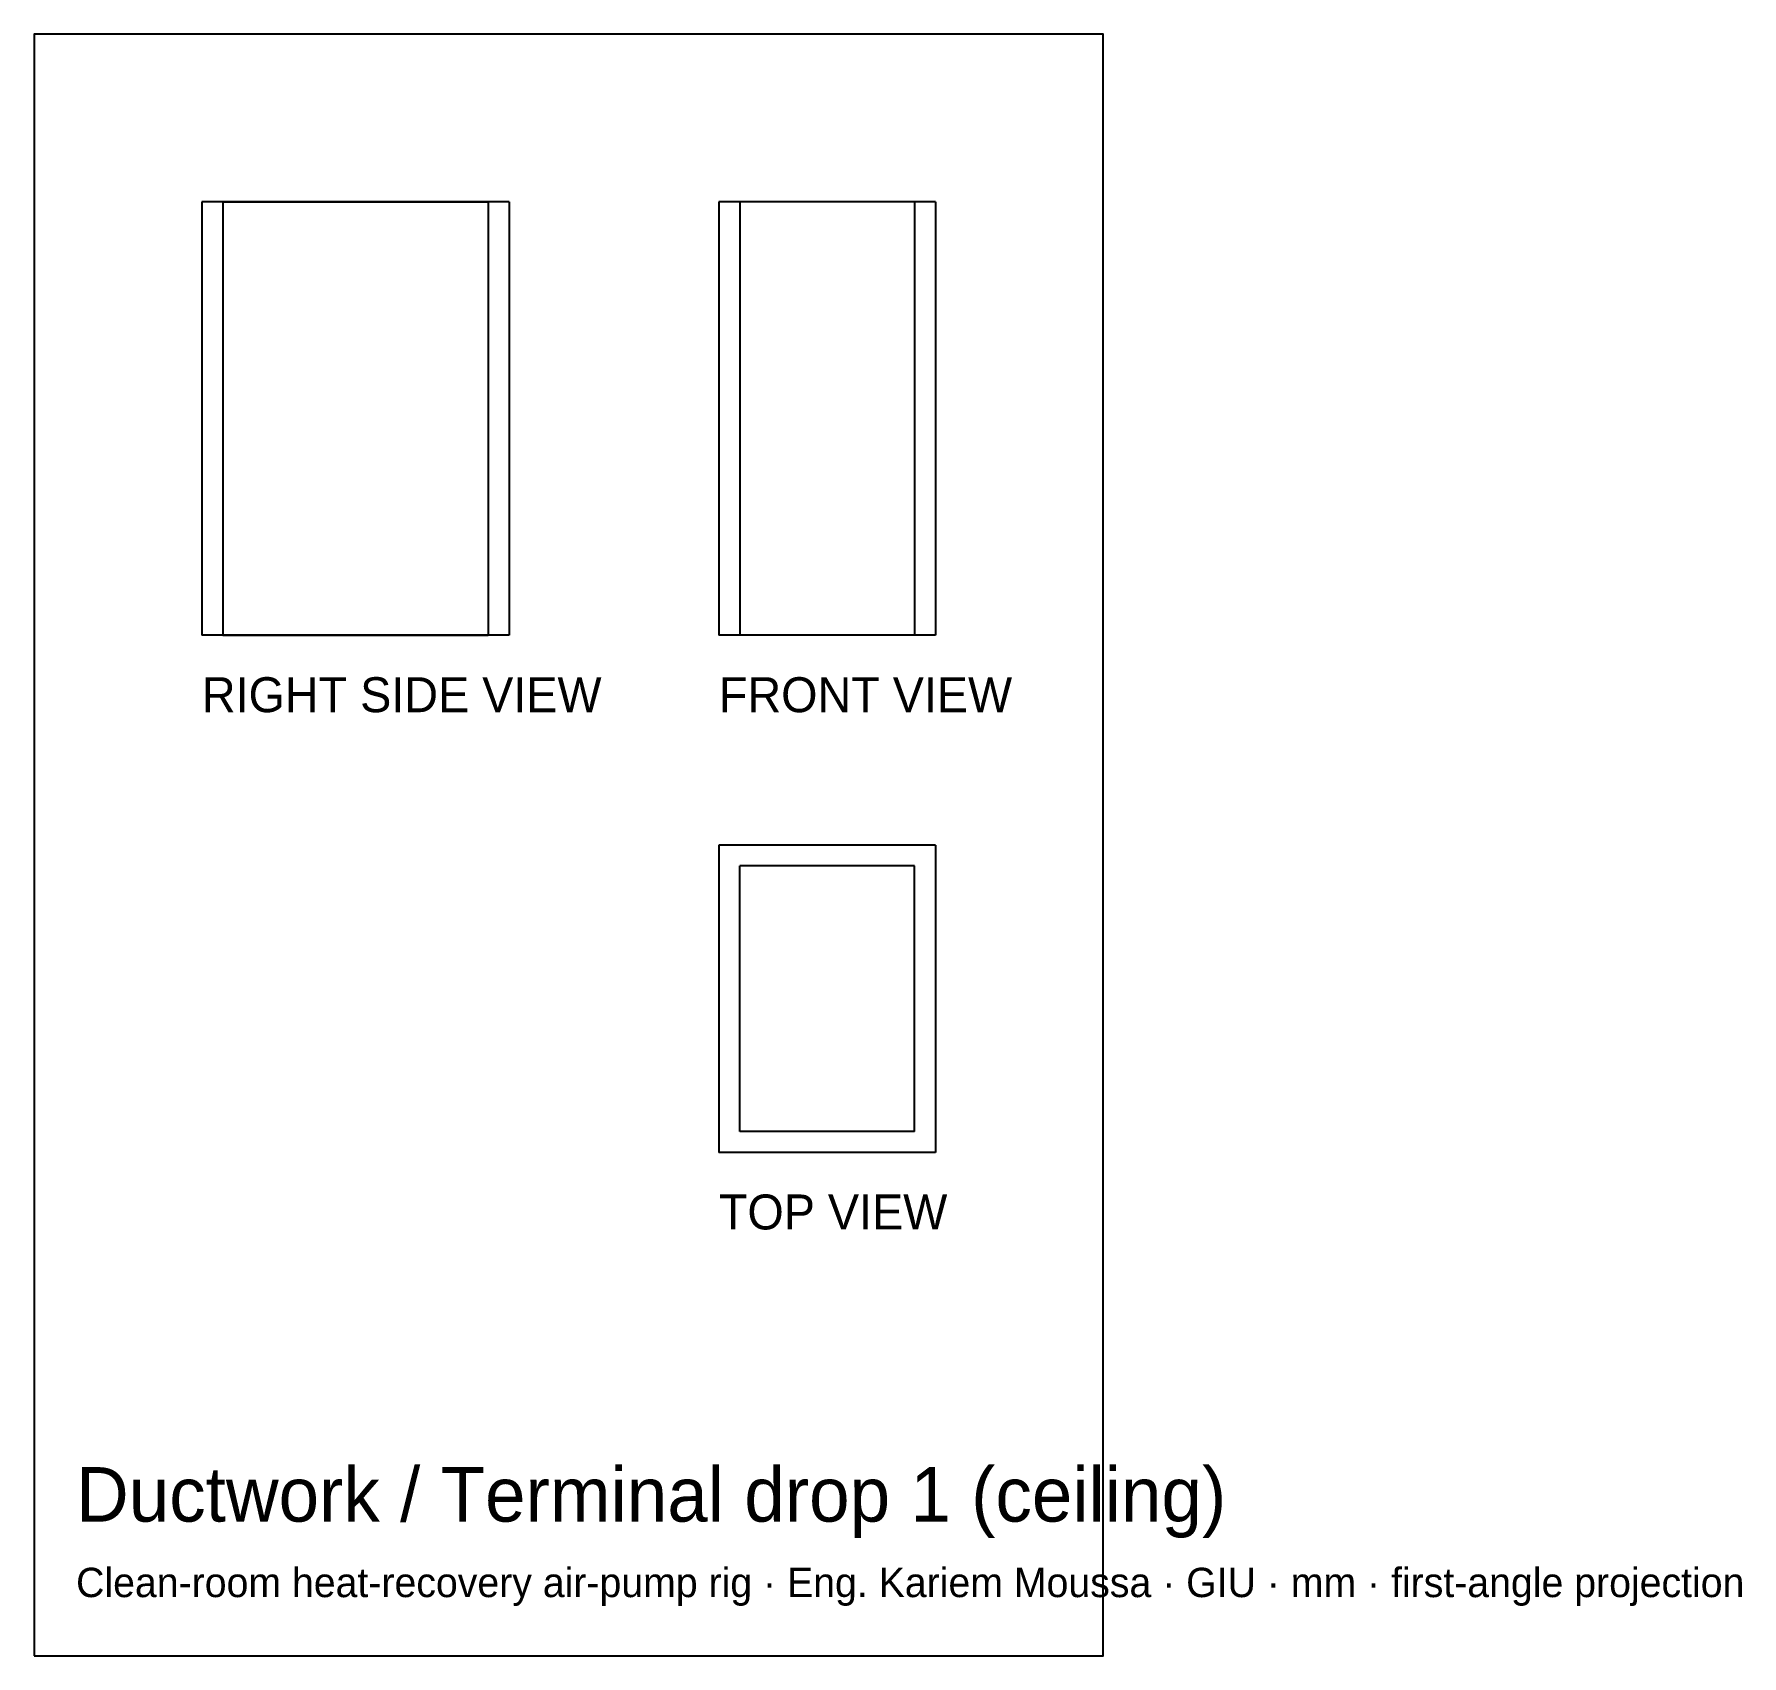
# Model space of a CAD drawing. Header units: millimetres. Extents: x 83 to 205, y 341 to 457.
import ezdxf

# ---------------------------------------------------------------- set-up
doc = ezdxf.new("R2010")
doc.units = ezdxf.units.MM
for name, color, linetype in [('BORDER', 7, 'Continuous'), ('HIDDEN', 8, 'Continuous'), ('TEXT', 5, 'Continuous'), ('VISIBLE', 7, 'Continuous')]:
    doc.layers.add(name, color=color, linetype=linetype)

msp = doc.modelspace()

# ---------------------------------------------------------------- linework, layer by layer
at = {"layer": 'BORDER'}
msp.add_lwpolyline([(83.25, 341), (159.75, 341), (159.75, 457), (83.25, 457)], close=True, dxfattribs=at)
at = {"layer": 'HIDDEN'}
for points in [[(95.25, 445), (95.25, 414)], [(117.25, 445), (95.25, 445)], [(96.75, 445), (96.75, 414)], [(96.75, 445), (96.75, 414)], [(96.75, 445), (115.75, 445)], [(96.75, 445), (115.75, 445)], [(115.75, 445), (115.75, 414)], [(115.75, 445), (115.75, 414)], [(117.25, 445), (117.25, 414)], [(147.75, 445), (132.25, 445)], [(132.25, 445), (132.25, 414)], [(133.75, 445), (133.75, 414)], [(133.75, 445), (133.75, 414)], [(146.25, 445), (133.75, 445)], [(146.25, 445), (133.75, 445)], [(146.25, 445), (146.25, 414)], [(146.25, 445), (146.25, 414)], [(147.75, 445), (147.75, 414)], [(117.25, 414), (95.25, 414)], [(96.75, 414), (115.75, 414)], [(96.75, 414), (115.75, 414)], [(147.75, 414), (132.25, 414)], [(146.25, 414), (133.75, 414)], [(146.25, 414), (133.75, 414)], [(132.25, 399), (132.25, 377)], [(147.75, 399), (132.25, 399)], [(147.75, 399), (147.75, 377)], [(146.25, 397.5), (133.75, 397.5)], [(133.75, 378.5), (133.75, 397.5)], [(146.25, 378.5), (146.25, 397.5)], [(146.25, 378.5), (133.75, 378.5)], [(147.75, 377), (132.25, 377)]]:
    msp.add_lwpolyline(points, dxfattribs=at)
at = {"layer": 'VISIBLE'}
for points in [[(95.25, 445), (95.25, 414)], [(117.25, 445), (95.25, 445)], [(117.25, 445), (117.25, 414)], [(147.75, 445), (132.25, 445)], [(132.25, 445), (132.25, 414)], [(147.75, 445), (147.75, 414)], [(117.25, 414), (95.25, 414)], [(147.75, 414), (132.25, 414)], [(132.25, 399), (132.25, 377)], [(147.75, 399), (132.25, 399)], [(147.75, 399), (147.75, 377)], [(146.25, 397.5), (133.75, 397.5)], [(133.75, 378.5), (133.75, 397.5)], [(146.25, 378.5), (146.25, 397.5)], [(146.25, 378.5), (133.75, 378.5)], [(147.75, 377), (132.25, 377)]]:
    msp.add_lwpolyline(points, dxfattribs=at)

# ---------------------------------------------------------------- texts
at = {"layer": 'TEXT'}
for s, height, p in [('RIGHT SIDE VIEW', 2.5, (95.25, 408.5)), ('FRONT VIEW', 2.5, (132.25, 408.5)), ('TOP VIEW', 2.5, (132.25, 371.5)), ('Ductwork / Terminal drop 1 (ceiling)', 3.9, (86.25, 350.6)), ('Clean-room heat-recovery air-pump rig · Eng. Kariem Moussa · GIU · mm · first-angle projection', 2.1, (86.25, 345.2))]:
    msp.add_text(s, height=height, dxfattribs=at).set_placement(p)

doc.saveas('drawing.dxf')
